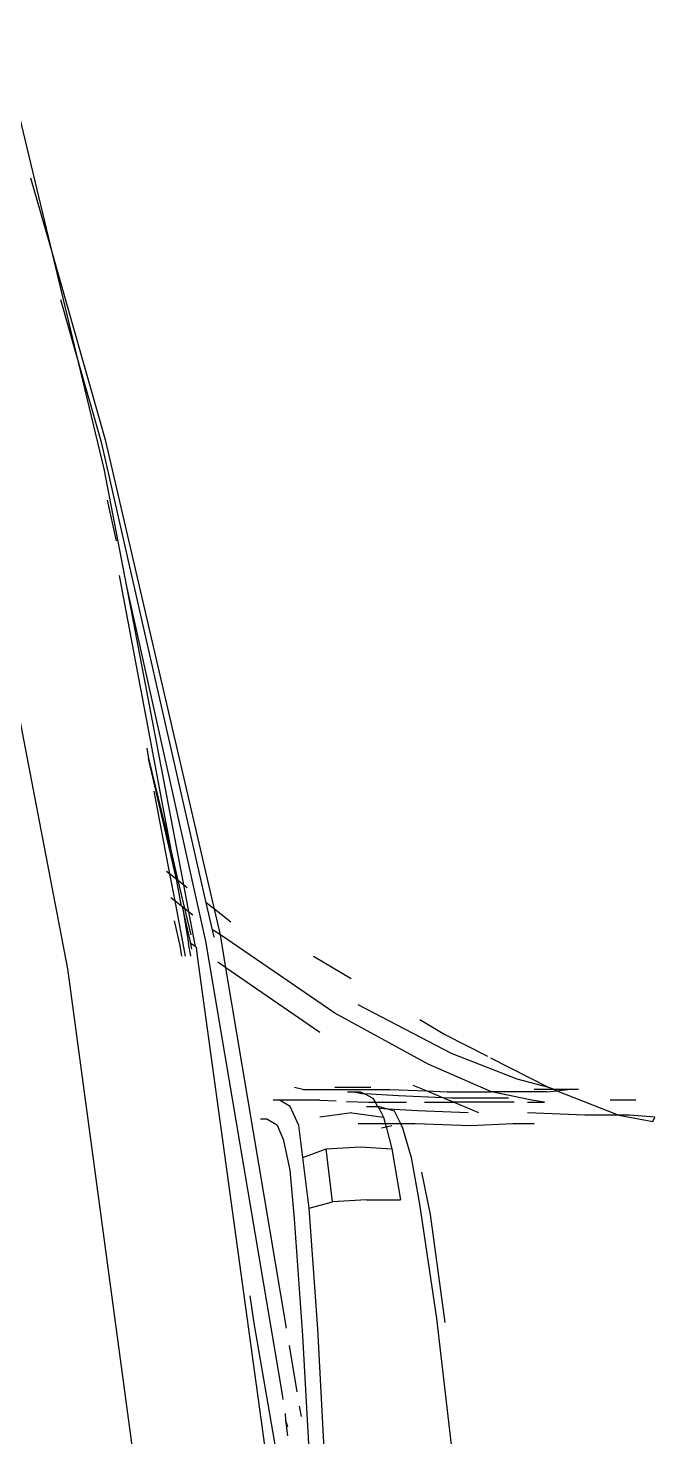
# Model space of a CAD drawing. Header units: millimetres. Extents: x -41292 to 298682, y -22072 to 33155.
# Drawn here: x 26623.1 to 26652.6, y -11288.1 to -11221.6 of the extents above; entities that cross this region are included whole.
import ezdxf

# ---------------------------------------------------------------- set-up
doc = ezdxf.new("R2010")
doc.units = ezdxf.units.MM

# ---------------------------------------------------------------- blocks, each defined once
blk = doc.blocks.new('rmfnasesx')
for p, q in [((54084.928, 4290.788), (54087.391, 4280.539)), ((54087.391, 4280.539), (54086.487, 4283.711)), ((54090.028, 4271.288), (54087.391, 4280.539)), ((54087.391, 4280.539), (54088.623, 4275.414)), ((54088.623, 4275.414), (54087.896, 4277.968)), ((54089.828, 4271.188), (54088.623, 4275.414)), ((54088.623, 4275.414), (54089.928, 4269.988)), ((54094.76, 4249.503), (54089.828, 4271.188)), ((54095.147, 4249.198), (54090.028, 4271.288)), ((54089.928, 4269.988), (54090.989, 4264.44)), ((54088.228, 4246.388), (54083.828, 4269.288)), ((54090.08, 4268.514), (54090.508, 4266.594)), ((54090.649, 4264.958), (54093.101, 4251.929)), ((54090.989, 4264.44), (54094.728, 4247.688)), ((54090.989, 4264.44), (54093.684, 4250.352)), ((54091.955, 4256.805), (54092.033, 4256.319)), ((54092.033, 4256.319), (54093.101, 4251.929)), ((54093.348, 4250.617), (54092.033, 4256.319)), ((54092.279, 4254.781), (54093.028, 4250.869)), ((54093.101, 4251.929), (54093.424, 4250.557)), ((54093.101, 4251.929), (54093.348, 4250.617)), ((54093.028, 4250.869), (54092.888, 4250.979)), ((54093.028, 4250.869), (54093.272, 4249.592)), ((54093.348, 4250.617), (54093.028, 4250.869)), ((54093.424, 4250.557), (54093.348, 4250.617)), ((54093.587, 4249.347), (54093.348, 4250.617)), ((54093.424, 4250.557), (54093.735, 4249.232)), ((54093.684, 4250.352), (54093.424, 4250.557)), ((54093.859, 4250.214), (54093.684, 4250.352)), ((54093.684, 4250.352), (54093.927, 4249.083)), ((54093.272, 4249.592), (54093.087, 4249.736)), ((54093.272, 4249.592), (54093.77, 4246.988)), ((54093.587, 4249.347), (54093.272, 4249.592)), ((54095.147, 4249.198), (54094.76, 4249.503)), ((54095.049, 4248.231), (54094.76, 4249.503)), ((54093.634, 4249.311), (54093.587, 4249.347)), ((54094.028, 4247.588), (54093.634, 4249.311)), ((54093.634, 4249.311), (54093.928, 4247.588)), ((54093.735, 4249.232), (54093.634, 4249.311)), ((54093.735, 4249.232), (54094.028, 4247.988)), ((54093.927, 4249.083), (54093.735, 4249.232)), ((54094.128, 4248.927), (54093.927, 4249.083)), ((54093.927, 4249.083), (54094.242, 4247.436)), ((54095.428, 4247.988), (54095.147, 4249.198)), ((54095.921, 4248.588), (54095.147, 4249.198)), ((54093.528, 4247.488), (54093.26, 4248.661)), ((54095.428, 4247.988), (54095.049, 4248.231)), ((54095.128, 4247.888), (54095.049, 4248.231)), ((54093.612, 4246.988), (54093.528, 4247.488)), ((54094.031, 4246.988), (54093.928, 4247.588)), ((54094.074, 4247.311), (54094.028, 4247.588)), ((54094.242, 4247.436), (54094.028, 4247.588)), ((54094.276, 4247.412), (54094.242, 4247.436)), ((54094.276, 4247.412), (54094.328, 4246.988)), ((54094.728, 4247.688), (54098.328, 4226.388)), ((54095.688, 4246.44), (54095.428, 4247.988)), ((54100.821, 4244.288), (54095.428, 4247.988)), ((54094.328, 4246.988), (54097.508, 4223.883)), ((54095.666, 4246.455), (54095.302, 4246.705)), ((54099.821, 4246.988), (54101.592, 4245.931)), ((54091.528, 4221.888), (54088.228, 4246.388)), ((54100.121, 4243.388), (54095.688, 4246.44)), ((54098.545, 4229.429), (54095.688, 4246.44)), ((54105.221, 4241.888), (54100.821, 4244.288)), ((54106.321, 4242.388), (54101.921, 4244.688)), ((54104.837, 4243.994), (54106.021, 4243.288)), ((54106.021, 4243.288), (54108.023, 4242.266)), ((54109.421, 4241.188), (54106.321, 4242.388)), ((54108.165, 4242.194), (54110.921, 4240.788)), ((54108.221, 4240.588), (54105.221, 4241.888)), ((54099.321, 4240.688), (54098.921, 4240.788)), ((54102.521, 4240.788), (54100.821, 4240.788)), ((54105.15, 4240.624), (54104.521, 4240.888)), ((54110.921, 4240.788), (54109.421, 4241.188)), ((54111.174, 4240.688), (54110.921, 4240.788)), ((54098.221, 4240.188), (54097.921, 4240.188)), ((54098.721, 4239.888), (54098.221, 4240.188)), ((54100.121, 4240.188), (54098.221, 4240.188)), ((54099.321, 4240.688), (54103.421, 4240.688)), ((54100.121, 4240.188), (54100.887, 4240.154)), ((54101.378, 4240.133), (54102.421, 4240.088)), ((54101.421, 4240.588), (54101.621, 4240.588)), ((54101.621, 4240.588), (54102.021, 4240.588)), ((54102.121, 4240.488), (54101.621, 4240.588)), ((54102.021, 4240.588), (54102.234, 4240.481)), ((54102.234, 4240.481), (54102.121, 4240.488)), ((54102.234, 4240.481), (54102.621, 4240.288)), ((54103.821, 4240.388), (54102.234, 4240.481)), ((54102.421, 4240.088), (54102.732, 4240.088)), ((54102.621, 4240.288), (54102.732, 4240.088)), ((54102.732, 4240.088), (54104.206, 4240.088)), ((54102.732, 4240.088), (54102.843, 4239.888)), ((54103.421, 4240.688), (54105.15, 4240.624)), ((54105.912, 4240.304), (54103.821, 4240.388)), ((54105.058, 4240.088), (54106.428, 4240.088)), ((54105.15, 4240.624), (54106.121, 4240.588)), ((54105.912, 4240.304), (54105.15, 4240.624)), ((54106.321, 4240.288), (54105.912, 4240.304)), ((54106.428, 4240.088), (54105.912, 4240.304)), ((54106.121, 4240.588), (54108.221, 4240.588)), ((54109.021, 4240.288), (54106.321, 4240.288)), ((54107.621, 4239.588), (54106.428, 4240.088)), ((54109.278, 4240.088), (54106.428, 4240.088)), ((54110.121, 4240.188), (54108.221, 4240.588)), ((54110.821, 4240.588), (54108.221, 4240.588)), ((54109.921, 4240.088), (54110.721, 4240.088)), ((54110.721, 4240.088), (54110.121, 4240.188)), ((54111.174, 4240.688), (54110.221, 4240.688)), ((54110.821, 4240.588), (54111.305, 4240.636)), ((54111.174, 4240.688), (54111.305, 4240.636)), ((54111.821, 4240.688), (54111.174, 4240.688)), ((54111.305, 4240.636), (54111.821, 4240.688)), ((54111.305, 4240.636), (54114.221, 4239.488)), ((54112.321, 4240.688), (54111.821, 4240.688)), ((54115.021, 4240.188), (54113.821, 4240.188)), ((54099.121, 4238.988), (54098.721, 4239.888)), ((54101.621, 4239.588), (54100.121, 4239.388)), ((54101.621, 4239.588), (54103.121, 4239.388)), ((54102.321, 4239.888), (54102.843, 4239.888)), ((54102.843, 4239.888), (54102.921, 4239.888)), ((54102.843, 4239.888), (54102.921, 4239.788)), ((54102.921, 4239.888), (54103.355, 4239.764)), ((54103.355, 4239.764), (54102.921, 4239.788)), ((54102.921, 4239.788), (54103.121, 4239.388)), ((54103.121, 4239.388), (54103.201, 4239.088)), ((54103.355, 4239.764), (54103.621, 4239.688)), ((54104.721, 4239.688), (54103.355, 4239.764)), ((54103.621, 4239.688), (54103.921, 4239.088)), ((54107.121, 4239.588), (54104.721, 4239.688)), ((54112.621, 4239.488), (54109.921, 4239.588)), ((54114.221, 4239.488), (54112.621, 4239.488)), ((54114.221, 4239.488), (54115.821, 4239.188)), ((54114.721, 4239.488), (54114.221, 4239.488)), ((54115.921, 4239.388), (54114.721, 4239.488)), ((54115.821, 4239.188), (54115.921, 4239.388)), ((54097.621, 4239.288), (54097.321, 4239.288)), ((54098.121, 4238.988), (54097.621, 4239.288)), ((54098.421, 4238.288), (54098.121, 4238.988)), ((54099.321, 4237.488), (54099.121, 4238.988)), ((54101.921, 4239.088), (54103.201, 4239.088)), ((54103.021, 4238.888), (54103.242, 4238.932)), ((54103.201, 4239.088), (54103.242, 4238.932)), ((54103.201, 4239.088), (54103.921, 4239.088)), ((54103.242, 4238.932), (54103.521, 4238.988)), ((54103.242, 4238.932), (54103.521, 4237.888)), ((54103.921, 4239.088), (54104.021, 4238.888)), ((54103.921, 4239.088), (54104.621, 4239.088)), ((54104.021, 4238.888), (54104.421, 4237.488)), ((54104.621, 4239.088), (54107.221, 4238.988)), ((54107.221, 4238.988), (54109.221, 4239.088)), ((54109.221, 4239.088), (54110.221, 4239.088)), ((54098.721, 4236.888), (54098.421, 4238.288)), ((54099.321, 4237.488), (54100.421, 4237.888)), ((54099.621, 4235.088), (54099.321, 4237.488)), ((54100.421, 4237.888), (54102.021, 4237.988)), ((54100.721, 4235.388), (54100.421, 4237.888)), ((54102.021, 4237.988), (54103.521, 4237.888)), ((54103.521, 4237.888), (54103.921, 4235.488)), ((54104.421, 4237.488), (54104.821, 4235.288)), ((54098.921, 4234.588), (54098.721, 4236.888)), ((54104.921, 4236.788), (54105.321, 4234.788)), ((54102.321, 4235.488), (54100.721, 4235.388)), ((54102.321, 4235.488), (54103.921, 4235.488)), ((54099.621, 4235.088), (54100.721, 4235.388)), ((54100.021, 4229.388), (54099.621, 4235.088)), ((54104.821, 4235.288), (54105.621, 4229.888)), ((54105.321, 4234.788), (54106.021, 4229.688)), ((54099.321, 4229.088), (54098.921, 4234.588)), ((54097.019, 4229.671), (54096.833, 4230.954)), ((54098.204, 4222.803), (54097.019, 4229.671)), ((54105.621, 4229.888), (54106.921, 4218.688)), ((54099.921, 4217.988), (54099.321, 4229.088)), ((54100.621, 4218.188), (54100.021, 4229.388)), ((54099.051, 4226.418), (54098.682, 4228.611)), ((54098.328, 4226.388), (54098.357, 4226.164)), ((54098.357, 4226.164), (54098.371, 4226.079)), ((54098.371, 4226.079), (54098.372, 4226.053)), ((54099.245, 4225.262), (54099.163, 4225.75)), ((54098.486, 4225.398), (54098.499, 4225.088)), ((54098.499, 4225.088), (54098.597, 4224.341)), ((54098.499, 4225.088), (54098.593, 4224.766))]:
    blk.add_line(p, q)

msp = doc.modelspace()

# ---------------------------------------------------------------- block references
msp.add_blockref('rmfnasesx', (-27463.272, -15512.431))

doc.saveas('drawing.dxf')
